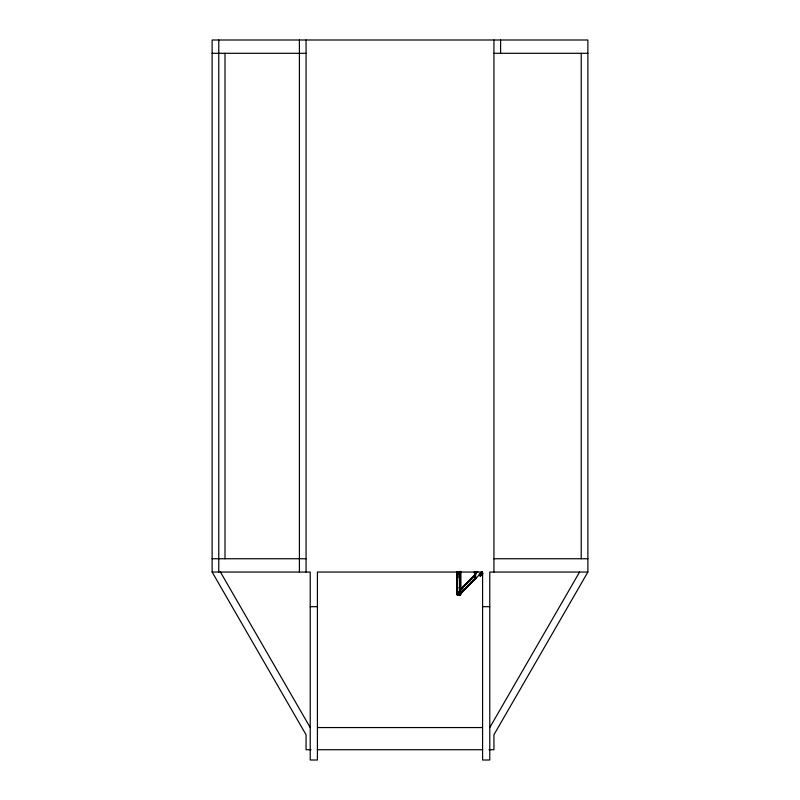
<?xml version="1.0" encoding="UTF-8"?>
<svg xmlns="http://www.w3.org/2000/svg" width="800" height="800" viewBox="0 0 800 800"><rect width="100%" height="100%" fill="white"/><g stroke="black" fill="none" stroke-linecap="round" stroke-linejoin="round"><path stroke-width="1.2" d="M457.37 592.47L457.37 595.05L460.38 594.92L460.27 593.42L457.37 593.36L457.42 572.58A1.94 1.94 0 0 1 456.77 571.59M457.37 595.05L458.13 594.36A1.54 1.54 0 0 1 458.13 591.69L457.61 591.73L457.37 595.05L460.38 594.93L460.44 571.96L458.9 573.5L457.37 572.55L457.37 595.05L460.16 595.13L460.39 571.5A1.54 1.54 0 0 1 459.32 573.44A1.54 1.54 0 0 1 457.43 572.36L458.73 573.92L457.39 572.45L457.37 593.36L457.16 571.75M457.5 594.64L457.5 572.82M460.91 594.64L460.91 592.28M457.33 572.38C457.34 573.53 459.93 573.88 458.18 573.67L457.37 572.55M457.37 590.24L457.66 572.17M460.31 573.25L460.34 571.35L459.58 572.78L460.39 590.07L460.31 573.25L459.58 572.78L460.39 590.07L459.6 587.72L460.03 588.4L459.64 582.19M460.44 593.03L460.09 591.66L460.38 594.93L459.67 594.36A1.54 1.54 0 0 0 459.67 591.69L460.39 591.4L459.6 587.72L460.38 594.93L457.59 595.12M457.37 593.36L457.58 589.14M459.74 591.44L460.69 593.23L458.83 595.38L456.7 593.26L457.87 592L456.7 593.26L457.87 594.18L456.7 593.26L458.32 591.63M474.73 572.89L475.58 575.21L474.47 573.1L474.62 571.42M459.27 573.23L458.98 571.97M458.56 594.57L458.83 595.38L476.27 577.64L474.16 575.79L464.9 585.63M482.91 573.78L480.17 575.96L482.64 573.5M479.42 574.03L481.25 573.55C482.2 571.18 480.74 573.03 482 572.45L481.42 571.46L482.24 572.21M476.27 577.64L475.35 577.79A1.54 1.54 0 0 1 473.47 579.67L474.3 579.83L459.61 594.58L475.2 578.78L473.1 576.86L459.98 589.98M457.37 594.84L460.27 593.42L460.24 572.73M469.62 581.45L471.66 578.29L470.39 580.48M458.9 573.85L460.44 571.96M473.44 579.75L475.07 579.39L475.51 577.75M480.28 573.65L481.5 572.6L459.31 595.14M460.15 572.69L460.37 572.04A1.39 1.39 0 0 1 459.04 573.36L459.09 573.35M457.72 588.43L458.07 587.52M459.52 573.67L459.67 573.29A1.54 1.54 0 0 0 460.69 571.55M460.17 573.08L460.38 572.53L460.39 593.49M480.31 573.69A1.54 1.54 0 0 0 481 573.29L481.53 572.59L480.3 573.82L481.53 572.59M459.36 591.6L460.69 593.23L458.83 595.38M467.97 585.3L476.38 577.84L474.47 575.81L474.26 576.7A1.54 1.54 0 0 0 472.38 578.59L472.66 576.98L474.3 576.54M471.93 578.53L474.16 575.79L476.38 577.84L473.27 576.85L460.68 589.27M481.07 573.36L481.36 572.57M489.78 727.56L579.57 572.05M311.04 749.72L306.06 749.72L306.06 734.76L212.12 572.05L212.12 40L587.88 40L587.88 572.05L493.94 734.76L493.94 749.72L488.96 749.72M472.05 578.32L472.72 577.04M460.45 593.49L460.69 592.39M476.23 577.99L474.15 575.8L459.71 590.55M462.4 588.37L460.73 590.2L463.19 587.66M472.2 582.03L475.2 578.78L460.47 593.75M468.14 582.41L469.79 580.67M464.52 588.8L460.21 593.17L471.45 582.28M481.56 573.91L480.17 575.3L480.74 575.96M479.19 574.83L480.4 576.17L480.07 575.5L481.63 573.91L480.17 575.3L479.4 574.35M482.48 573.43L480.47 575.66L479.37 575.09M477.84 571.81L460.91 588.74L460.9 571.53M457.57 592.26L458.13 591.69M472.43 577.52L474.15 575.8M459.67 594.36L460.24 593.8M482.48 571.97L481.43 572.86M456.91 592.74L457.5 592.14M481.83 574.13L480.48 575.63M457.52 592.5L456.7 593.26L458.18 593.91M477.61 571.62L475.47 572.25L476.91 572.5M473.47 579.67L475.23 578.99M476.38 577.84L473.87 580.02M457.65 572.73L458 577.69M480.74 573.05L480.19 573.38A1.22 1.22 0 0 0 480.77 573.07M472.38 578.58L472.38 577.79M458.47 573.3L457.83 572.9M460.39 591.4L459.41 590.89M458.62 573.23L459.9 572.85L460.17 571.61M458.79 572.7L459.69 571.77M212.12 53.3L306.06 53.3M493.94 53.3L587.88 53.3M212.12 558.75L306.06 558.75M493.94 558.75L587.88 558.75M212.12 572.05L310.22 572.05L310.22 760L317.42 760L317.42 572.05L482.58 572.05L482.58 760L489.78 760L489.78 572.05L587.88 572.05M473.42 576.54L474.3 576.56M457.75 594.89L460.66 594.89M310.22 606.68L317.42 606.68M482.58 606.68L489.78 606.68M317.7 727.56L482.3 727.56M317.26 749.72L482.74 749.72M473.43 576.56L474.26 576.7M456.82 572.4L456.62 571.7L458.52 574.15M459.67 591.69L460.24 592.26M456.91 593.08L458.13 594.36M458.39 574.03L456.69 572.02M457.84 573.04L457.29 572.27M220.43 572.05L310.22 727.56M474.85 572.98L475.9 574.98M457.77 572.3L458.03 572.88M581.23 53.3L581.23 558.75M500.59 40L500.59 53.3M493.94 40L493.94 572.05M306.06 40L306.06 572.05M299.41 40L299.41 572.05M225.01 53.3L225.01 558.75M218.77 40L218.77 572.05M475.1 574.55A5.21 5.21 0 0 1 474.38 571.56M460.05 571.38A1.21 1.21 0 0 1 458.95 573.17M472.24 577.75L472.24 578.62L472.3 577.77M475.35 577.79L475.43 578.61L475.43 577.77"/></g></svg>
